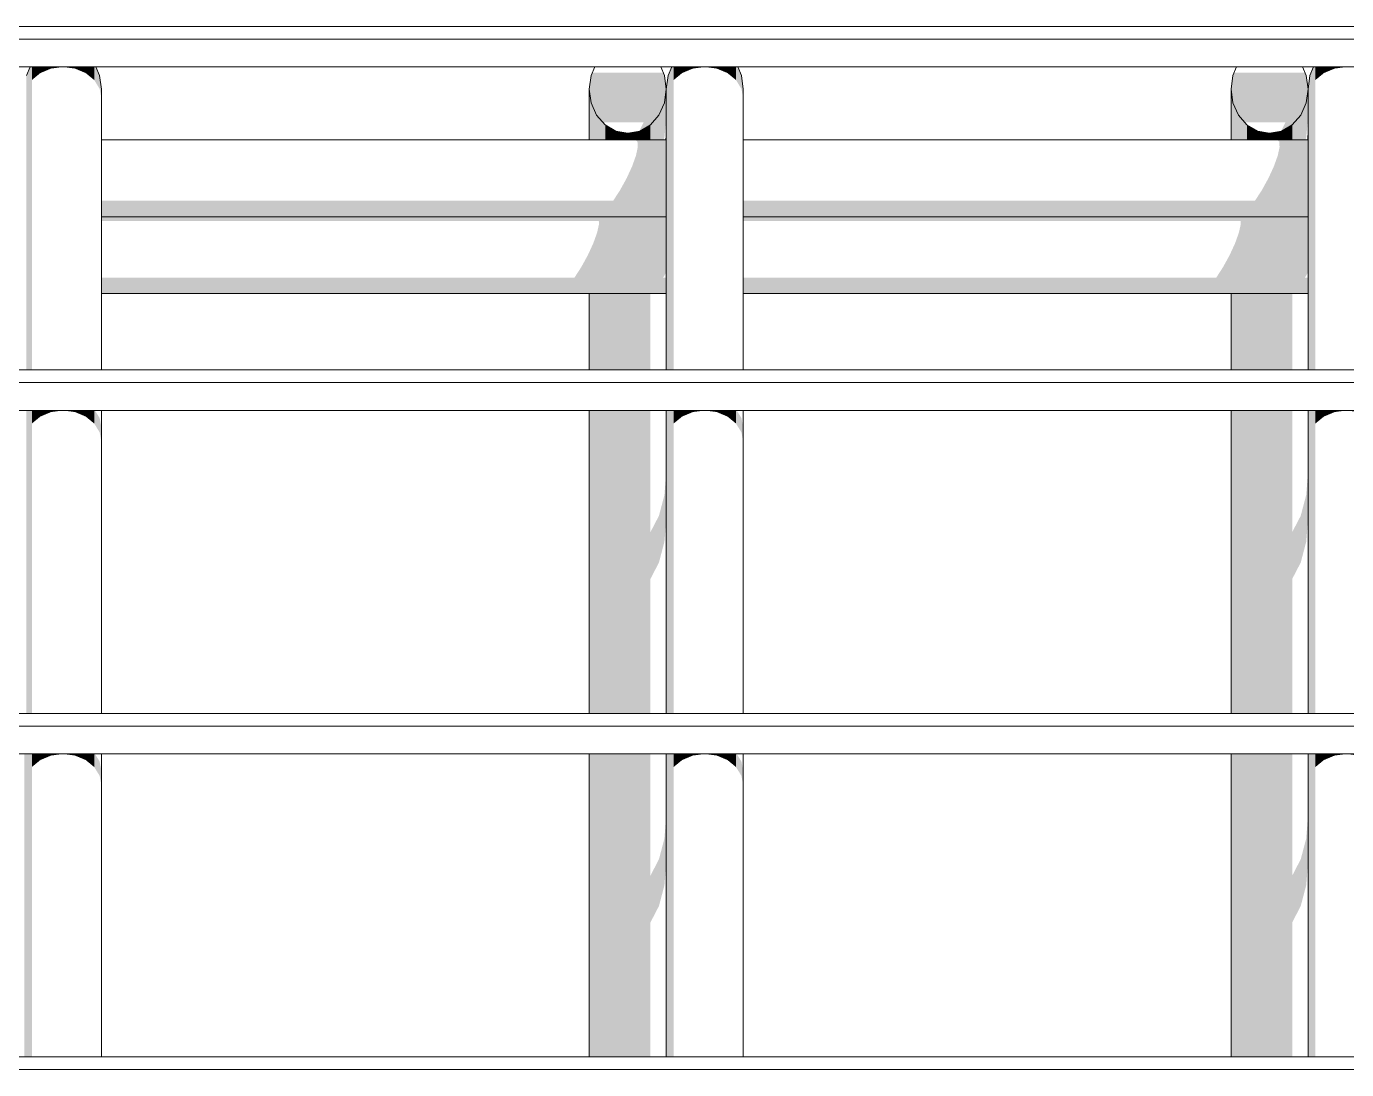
# Model space of a CAD drawing. Header units: millimetres. Extents: x -71878 to 121433, y -67383 to 83273.
# Drawn here: x 37733 to 39790, y -33150 to -31524 of the extents above; entities that cross this region are included whole.
import ezdxf

# ---------------------------------------------------------------- set-up
doc = ezdxf.new("R2010")
doc.units = ezdxf.units.MM
doc.header["$MEASUREMENT"] = 0
doc.layers.add('ENTIRADO', color=7, linetype='Continuous')
doc.layers.add('Vigas', color=7, linetype='Continuous')
doc.layers.add('ENTIRADO_Pluma_Nº__21', color=7, linetype='Continuous', lineweight=5)
doc.layers.add('Vigas_Pluma_Nº__21', color=7, linetype='Continuous', lineweight=5)
doc.layers.add('ENTIRADO_Pluma_Nº__3', color=7, linetype='Continuous', lineweight=0, true_color=0x646464)
doc.layers.add('Vigas_Pluma_Nº__3', color=7, linetype='Continuous', lineweight=0, true_color=0x646464)

# ---------------------------------------------------------------- blocks, each defined once
blk = doc.blocks.new('Elem Sección_39_2')
at = {"layer": 'Vigas_Pluma_Nº__3', "linetype": 'Continuous', "lineweight": 0, "true_color": 0x191919}
for points in [[(-34159.9, 9133.4), (-34115, 9133.4), (-34115, 9136.3), (-34163.7, 9136.3)], [(-34159.9, 9133.4), (-34159.4, 9124.8), (-34115, 9124.8), (-34115, 9133.4)], [(-33159.9, 9133.4), (-33115, 9133.4), (-33115, 9136.3), (-33163.7, 9136.3)], [(-33159.4, 9124.8), (-33115, 9124.8), (-33115, 9133.4), (-33159.9, 9133.4)], [(-34159.4, 9124.8), (-34162.2, 9111.6), (-34115, 9111.6), (-34115, 9124.8)], [(-33159.4, 9124.8), (-33162.2, 9111.6), (-33115, 9111.6), (-33115, 9124.8)], [(-34176.7, 9076.3), (-34115, 9076.3), (-34115, 9094.8), (-34168.2, 9094.8)], [(-34168.2, 9094.8), (-34115, 9094.8), (-34115, 9111.6), (-34162.2, 9111.6)], [(-33176.7, 9076.3), (-33115, 9076.3), (-33115, 9094.8), (-33168.2, 9094.8)], [(-33162.2, 9111.6), (-33168.2, 9094.8), (-33115, 9094.8), (-33115, 9111.6)], [(-34176.7, 9076.3), (-34186.9, 9057.8), (-34115, 9057.8), (-34115, 9076.3)], [(-33186.9, 9057.8), (-33115, 9057.8), (-33115, 9076.3), (-33176.7, 9076.3)], [(-34186.9, 9057.8), (-34197.8, 9041), (-34115, 9041), (-34115, 9057.8)], [(-33186.9, 9057.8), (-33197.8, 9041), (-33115, 9041), (-33115, 9057.8)], [(-34995, 9027.8), (-34115, 9027.8), (-34115, 9041), (-34995, 9041)], [(-33995, 9027.8), (-33115, 9027.8), (-33115, 9041), (-33995, 9041)], [(-34995, 9019.2), (-34115, 9019.2), (-34115, 9027.8), (-34995, 9027.8)], [(-34995, 9016.3), (-34115, 9016.3), (-34115, 9019.2), (-34995, 9019.2)], [(-33995, 9019.2), (-33115, 9019.2), (-33115, 9027.8), (-33995, 9027.8)], [(-33115, 9019.2), (-33995, 9019.2), (-33995, 9016.3), (-33115, 9016.3)]]:
    blk.add_hatch(color=250, dxfattribs=at).paths.add_polyline_path(points)
at = {"layer": 'Vigas_Pluma_Nº__21', "linetype": 'Continuous'}
for p, q in [((-34115, 9136.3), (-34995, 9136.3)), ((-33115, 9136.3), (-33995, 9136.3))]:
    blk.add_line(p, q, dxfattribs=at)
blk = doc.blocks.new('Elem Sección_141_2')
at = {"layer": 'Vigas_Pluma_Nº__3', "linetype": 'Continuous', "lineweight": 0, "true_color": 0x191919}
for points in [[(-33112, 9236.6), (-33115, 9215.3), (-33115, 8777.5), (-33112, 8777.5)], [(-33112, 9236.6), (-33112, 8777.5), (-33103.5, 8777.5), (-33103.5, 9249.6), (-33106.3, 9249.6)], [(-33103.5, 9249.6), (-33103.5, 9229.3), (-33090.2, 9240.2), (-33090.2, 9249.6)], [(-33090.2, 9240.2), (-33073.5, 9247.2), (-33073.5, 9249.6), (-33090.2, 9249.6)], [(-33073.5, 9247.2), (-33055, 9249.6), (-33073.5, 9249.6)], [(-33112, 8714.2), (-33115, 8714.2), (-33115, 8242.1), (-33112, 8242.1)], [(-33112, 8714.2), (-33112, 8242.1), (-33103.5, 8242.1), (-33103.5, 8714.2)], [(-33103.5, 8693.9), (-33090.2, 8704.8), (-33090.2, 8714.2), (-33103.5, 8714.2)], [(-33090.2, 8704.8), (-33073.5, 8711.8), (-33073.5, 8714.2), (-33090.2, 8714.2)], [(-33073.5, 8711.8), (-33055, 8714.2), (-33073.5, 8714.2)], [(-33036.4, 8714.2), (-33055, 8714.2), (-33036.4, 8711.8)], [(-33115, 8178.8), (-33115, 7706.7), (-33112, 7706.7), (-33112, 8178.8)], [(-33103.5, 8178.8), (-33112, 8178.8), (-33112, 7706.7), (-33103.5, 7706.7)], [(-33103.5, 8158.5), (-33090.2, 8169.4), (-33090.2, 8178.8), (-33103.5, 8178.8)], [(-33090.2, 8169.4), (-33073.5, 8176.4), (-33073.5, 8178.8), (-33090.2, 8178.8)], [(-33073.5, 8178.8), (-33073.5, 8176.4), (-33055, 8178.8)], [(-33055, 8178.8), (-33036.4, 8176.4), (-33036.4, 8178.8)]]:
    blk.add_hatch(color=250, dxfattribs=at).paths.add_polyline_path(points)
at = {"layer": 'Vigas_Pluma_Nº__21', "linetype": 'Continuous'}
for p, q in [((-33115, 9215.3), (-33112, 9236.6)), ((-33112, 9236.6), (-33106.3, 9249.6)), ((-33115, 8777.5), (-33115, 9215.3)), ((-33115, 8242.1), (-33115, 8714.2)), ((-33115, 7706.7), (-33115, 8178.8))]:
    blk.add_line(p, q, dxfattribs=at)
blk = doc.blocks.new('Elem Sección_142_2')
at = {"layer": 'Vigas_Pluma_Nº__3', "linetype": 'Continuous', "lineweight": 0, "true_color": 0x191919}
for points in [[(-34115, 9215.3), (-34115, 8777.5), (-34112, 8777.5), (-34112, 9236.6)], [(-34112, 9236.6), (-34112, 8777.5), (-34103.5, 8777.5), (-34103.5, 9249.6), (-34106.3, 9249.6)], [(-34103.5, 9229.3), (-34090.2, 9240.2), (-34090.2, 9249.6), (-34103.5, 9249.6)], [(-34090.2, 9240.2), (-34073.5, 9247.2), (-34073.5, 9249.6), (-34090.2, 9249.6)], [(-34073.5, 9247.2), (-34055, 9249.6), (-34073.5, 9249.6)], [(-34055, 9249.6), (-34036.4, 9247.2), (-34036.4, 9249.6)], [(-34036.4, 9247.2), (-34019.7, 9240.2), (-34019.7, 9249.6), (-34036.4, 9249.6)], [(-34019.7, 9240.2), (-34006.4, 9229.3), (-34006.4, 9249.6), (-34019.7, 9249.6)], [(-34006.4, 9249.6), (-34006.4, 9229.3), (-33997.9, 9215.6), (-33997.9, 9236.6), (-33999.8, 9240.9), (-34005.2, 9249.6)], [(-33997.9, 9215.6), (-33995, 9200.4), (-33995, 9215.3), (-33997.9, 9236.6)], [(-34112, 8714.2), (-34115, 8714.2), (-34115, 8242.1), (-34112, 8242.1)], [(-34112, 8242.1), (-34103.5, 8242.1), (-34103.5, 8714.2), (-34112, 8714.2)], [(-34103.5, 8693.9), (-34090.2, 8704.8), (-34090.2, 8714.2), (-34103.5, 8714.2)], [(-34090.2, 8704.8), (-34073.5, 8711.8), (-34073.5, 8714.2), (-34090.2, 8714.2)], [(-34073.5, 8711.8), (-34055, 8714.2), (-34073.5, 8714.2)], [(-34055, 8714.2), (-34036.4, 8711.8), (-34036.4, 8714.2)], [(-34036.4, 8711.8), (-34019.7, 8704.8), (-34019.7, 8714.2), (-34036.4, 8714.2)], [(-34019.7, 8704.8), (-34006.4, 8693.9), (-34006.4, 8714.2), (-34019.7, 8714.2)], [(-34006.4, 8714.2), (-34006.4, 8693.9), (-33997.9, 8680.2), (-33997.9, 8702.4), (-34005.2, 8714.2)], [(-33997.9, 8680.2), (-33995, 8665), (-33995, 8687.2), (-33997.9, 8702.4)], [(-34112, 8178.8), (-34115, 8178.8), (-34115, 7706.7), (-34112, 7706.7)], [(-34103.5, 8178.8), (-34112, 8178.8), (-34112, 7706.7), (-34103.5, 7706.7)], [(-34103.5, 8158.5), (-34090.2, 8169.4), (-34090.2, 8178.8), (-34103.5, 8178.8)], [(-34090.2, 8169.4), (-34073.5, 8176.4), (-34073.5, 8178.8), (-34090.2, 8178.8)], [(-34073.5, 8178.8), (-34073.5, 8176.4), (-34055, 8178.8)], [(-34055, 8178.8), (-34036.4, 8176.4), (-34036.4, 8178.8)], [(-34036.4, 8176.4), (-34019.7, 8169.4), (-34019.7, 8178.8), (-34036.4, 8178.8)], [(-34019.7, 8169.4), (-34006.4, 8158.5), (-34006.4, 8178.8), (-34019.7, 8178.8)], [(-34006.4, 8178.8), (-34006.4, 8158.5), (-33997.9, 8144.8), (-33997.9, 8167), (-34005.2, 8178.8)], [(-33997.9, 8144.8), (-33995, 8129.6), (-33995, 8151.8), (-33997.9, 8167)]]:
    blk.add_hatch(color=250, dxfattribs=at).paths.add_polyline_path(points)
at = {"layer": 'Vigas_Pluma_Nº__21', "linetype": 'Continuous'}
for p, q in [((-34112, 9236.6), (-34115, 9215.3)), ((-34106.3, 9249.6), (-34112, 9236.6)), ((-33997.9, 9236.6), (-34003.6, 9249.6)), ((-33995, 9215.3), (-33997.9, 9236.6)), ((-34115, 9215.3), (-34115, 8777.5)), ((-33995, 9215.3), (-33995, 8777.5)), ((-34115, 8714.2), (-34115, 8242.1)), ((-33995, 8714.2), (-33995, 8242.1)), ((-34115, 8178.8), (-34115, 7706.7)), ((-33995, 8178.8), (-33995, 7706.7))]:
    blk.add_line(p, q, dxfattribs=at)
blk = doc.blocks.new('Elem Sección_143_2')
at = {"layer": 'Vigas_Pluma_Nº__3', "linetype": 'Continuous', "lineweight": 0, "true_color": 0x191919}
for points in [[(-35112, 8777.5), (-35103.5, 8777.5), (-35103.5, 9249.6), (-35106.3, 9249.6), (-35112, 9236.6)], [(-35103.5, 9229.3), (-35090.2, 9240.2), (-35090.2, 9249.6), (-35103.5, 9249.6)], [(-35090.2, 9240.2), (-35073.5, 9247.2), (-35073.5, 9249.6), (-35090.2, 9249.6)], [(-35073.5, 9247.2), (-35055, 9249.6), (-35073.5, 9249.6)], [(-35036.4, 9249.6), (-35055, 9249.6), (-35036.4, 9247.2)], [(-35036.4, 9247.2), (-35019.7, 9240.2), (-35019.7, 9249.6), (-35036.4, 9249.6)], [(-35019.7, 9240.2), (-35006.4, 9229.3), (-35006.4, 9249.6), (-35019.7, 9249.6)], [(-35006.4, 9249.6), (-35006.4, 9229.3), (-34997.9, 9215.6), (-34997.9, 9236.6), (-34999.8, 9240.9), (-35005.2, 9249.6)], [(-34997.9, 9215.6), (-34995, 9200.4), (-34995, 9215.3), (-34997.9, 9236.6)], [(-35112, 8714.2), (-35112, 8242.1), (-35103.5, 8242.1), (-35103.5, 8714.2)], [(-35103.5, 8714.2), (-35103.5, 8693.9), (-35090.2, 8704.8), (-35090.2, 8714.2)], [(-35090.2, 8704.8), (-35073.5, 8711.8), (-35073.5, 8714.2), (-35090.2, 8714.2)], [(-35073.5, 8711.8), (-35055, 8714.2), (-35073.5, 8714.2)], [(-35055, 8714.2), (-35036.4, 8711.8), (-35036.4, 8714.2)], [(-35036.4, 8711.8), (-35019.7, 8704.8), (-35019.7, 8714.2), (-35036.4, 8714.2)], [(-35019.7, 8704.8), (-35006.4, 8693.9), (-35006.4, 8714.2), (-35019.7, 8714.2)], [(-35006.4, 8714.2), (-35006.4, 8693.9), (-34997.9, 8680.2), (-34997.9, 8702.4), (-35005.2, 8714.2)], [(-34997.9, 8680.2), (-34995, 8665), (-34995, 8687.2), (-34997.9, 8702.4)], [(-35115, 7706.7), (-35112, 7706.7), (-35112, 8178.8), (-35115, 8178.8)], [(-35103.5, 8178.8), (-35112, 8178.8), (-35112, 7706.7), (-35103.5, 7706.7)], [(-35103.5, 8158.5), (-35090.2, 8169.4), (-35090.2, 8178.8), (-35103.5, 8178.8)], [(-35090.2, 8169.4), (-35073.5, 8176.4), (-35073.5, 8178.8), (-35090.2, 8178.8)], [(-35073.5, 8178.8), (-35073.5, 8176.4), (-35055, 8178.8)], [(-35055, 8178.8), (-35036.4, 8176.4), (-35036.4, 8178.8)], [(-35036.4, 8176.4), (-35019.7, 8169.4), (-35019.7, 8178.8), (-35036.4, 8178.8)], [(-35019.7, 8169.4), (-35006.4, 8158.5), (-35006.4, 8178.8), (-35019.7, 8178.8)], [(-35006.4, 8178.8), (-35006.4, 8158.5), (-34997.9, 8144.8), (-34997.9, 8167), (-35005.2, 8178.8)], [(-34997.9, 8144.8), (-34995, 8129.6), (-34995, 8151.8), (-34997.9, 8167)]]:
    blk.add_hatch(color=250, dxfattribs=at).paths.add_polyline_path(points)
at = {"layer": 'Vigas_Pluma_Nº__21', "linetype": 'Continuous'}
for p, q in [((-35112, 9236.6), (-35106.3, 9249.6)), ((-35003.6, 9249.6), (-34997.9, 9236.6)), ((-34997.9, 9236.6), (-34995, 9215.3)), ((-34995, 8777.5), (-34995, 9215.3)), ((-34995, 8242.1), (-34995, 8714.2)), ((-34995, 7706.7), (-34995, 8178.8))]:
    blk.add_line(p, q, dxfattribs=at)
blk = doc.blocks.new('Elem Sección_159_2')
at = {"layer": 'Vigas_Pluma_Nº__3', "linetype": 'Continuous', "lineweight": 0, "true_color": 0x191919}
for points in [[(-33235, 9215.3), (-33232, 9193.9), (-33223.5, 9174.7), (-33213.8, 9163.6), (-33150, 9163.6), (-33157.1, 9149.5), (-33156.4, 9149.6), (-33139.7, 9159.4), (-33126.4, 9174.7), (-33117.9, 9193.9), (-33115, 9215.3), (-33117.9, 9236.6), (-33119.8, 9240.9), (-33230.1, 9240.9), (-33232, 9236.6)], [(-33235, 9215.3), (-33235, 9136.3), (-33232, 9136.3), (-33232, 9193.9)], [(-33115, 9215.3), (-33117.9, 9193.9), (-33117.9, 9140.1), (-33115, 9169.8), (-33115, 9170.8)], [(-33223.5, 9174.7), (-33232, 9193.9), (-33232, 9136.3), (-33223.5, 9136.3)], [(-33210.2, 9159.4), (-33223.5, 9174.7), (-33223.5, 9136.3), (-33210.2, 9136.3)], [(-33126.4, 9174.7), (-33139.7, 9159.4), (-33139.7, 9136.3), (-33126.4, 9136.3)], [(-33117.9, 9193.9), (-33126.4, 9174.7), (-33126.4, 9136.3), (-33119, 9136.3), (-33117.9, 9140.1)], [(-33210.2, 9159.4), (-33210.2, 9136.3), (-33193.5, 9136.3), (-33193.5, 9149.6)], [(-33156.4, 9136.3), (-33139.7, 9136.3), (-33139.7, 9159.4), (-33156.4, 9149.6)], [(-33175, 9146.2), (-33193.5, 9149.6), (-33193.5, 9136.3), (-33175, 9136.3)], [(-33156.4, 9149.6), (-33175, 9146.2), (-33175, 9136.3), (-33156.4, 9136.3)], [(-33115, 9136.3), (-33115, 9153.6), (-33116.4, 9136.3)], [(-33235, 8777.5), (-33232, 8777.5), (-33232, 8896.3), (-33235, 8896.3)], [(-33232, 8777.5), (-33223.5, 8777.5), (-33223.5, 8896.3), (-33232, 8896.3)], [(-33223.5, 8777.5), (-33210.2, 8777.5), (-33210.2, 8896.3), (-33223.5, 8896.3)], [(-33210.2, 8777.5), (-33193.5, 8777.5), (-33193.5, 8896.3), (-33210.2, 8896.3)], [(-33193.5, 8896.3), (-33193.5, 8777.5), (-33175, 8777.5), (-33175, 8896.3)], [(-33175, 8777.5), (-33156.4, 8777.5), (-33156.4, 8896.3), (-33175, 8896.3)], [(-33156.4, 8777.5), (-33139.7, 8777.5), (-33139.7, 8896.3), (-33156.4, 8896.3)], [(-33235, 8242.1), (-33232, 8242.1), (-33232, 8714.2), (-33235, 8714.2)], [(-33232, 8714.2), (-33232, 8242.1), (-33223.5, 8242.1), (-33223.5, 8714.2)], [(-33210.2, 8714.2), (-33223.5, 8714.2), (-33223.5, 8242.1), (-33210.2, 8242.1)], [(-33193.5, 8714.2), (-33210.2, 8714.2), (-33210.2, 8242.1), (-33193.5, 8242.1)], [(-33193.5, 8714.2), (-33193.5, 8242.1), (-33175, 8242.1), (-33175, 8714.2)], [(-33175, 8714.2), (-33175, 8242.1), (-33156.4, 8242.1), (-33156.4, 8714.2)], [(-33139.7, 8714.2), (-33156.4, 8714.2), (-33156.4, 8242.1), (-33139.7, 8242.1)], [(-33115, 8618.2), (-33117.9, 8582.4), (-33117.9, 8509.5), (-33115, 8545.3)], [(-33117.9, 8582.4), (-33126.4, 8550.1), (-33126.4, 8477.2), (-33117.9, 8509.5)], [(-33126.4, 8550.1), (-33139.7, 8524.5), (-33139.7, 8451.6), (-33126.4, 8477.2)], [(-33235, 8178.8), (-33235, 7706.7), (-33232, 7706.7), (-33232, 8178.8)], [(-33232, 8178.8), (-33232, 7706.7), (-33223.5, 7706.7), (-33223.5, 8178.8)], [(-33223.5, 8178.8), (-33223.5, 7706.7), (-33210.2, 7706.7), (-33210.2, 8178.8)], [(-33193.5, 8178.8), (-33210.2, 8178.8), (-33210.2, 7706.7), (-33193.5, 7706.7)], [(-33193.5, 8178.8), (-33193.5, 7706.7), (-33175, 7706.7), (-33175, 8178.8)], [(-33175, 8178.8), (-33175, 7706.7), (-33156.4, 7706.7), (-33156.4, 8178.8)], [(-33139.7, 8178.8), (-33156.4, 8178.8), (-33156.4, 7706.7), (-33139.7, 7706.7)], [(-33115, 8082.8), (-33117.9, 8047), (-33117.9, 7974.1), (-33115, 8009.9)], [(-33117.9, 8047), (-33126.4, 8014.7), (-33126.4, 7941.8), (-33117.9, 7974.1)], [(-33126.4, 8014.7), (-33139.7, 7989.1), (-33139.7, 7916.2), (-33126.4, 7941.8)]]:
    blk.add_hatch(color=250, dxfattribs=at).paths.add_polyline_path(points)
at = {"layer": 'Vigas_Pluma_Nº__21', "linetype": 'Continuous'}
for p, q in [((-33232, 9236.6), (-33235, 9215.3)), ((-33226.3, 9249.6), (-33232, 9236.6)), ((-33117.9, 9236.6), (-33123.6, 9249.6)), ((-33115, 9215.3), (-33117.9, 9236.6)), ((-33235, 9215.3), (-33232, 9193.9)), ((-33235, 9136.3), (-33235, 9215.3)), ((-33117.9, 9193.9), (-33115, 9215.3)), ((-33232, 9193.9), (-33223.5, 9174.7)), ((-33223.5, 9174.7), (-33210.2, 9159.4)), ((-33139.7, 9159.4), (-33126.4, 9174.7)), ((-33126.4, 9174.7), (-33117.9, 9193.9)), ((-33210.2, 9159.4), (-33193.5, 9149.6)), ((-33156.4, 9149.6), (-33139.7, 9159.4)), ((-33193.5, 9149.6), (-33175, 9146.2)), ((-33175, 9146.2), (-33156.4, 9149.6)), ((-33235, 8777.5), (-33235, 8896.3)), ((-33235, 8242.1), (-33235, 8714.2)), ((-33235, 7706.7), (-33235, 8178.8))]:
    blk.add_line(p, q, dxfattribs=at)
blk = doc.blocks.new('Elem Sección_160_2')
at = {"layer": 'Vigas_Pluma_Nº__3', "linetype": 'Continuous', "lineweight": 0, "true_color": 0x191919}
for points in [[(-34235, 9215.3), (-34232, 9193.9), (-34223.5, 9174.7), (-34213.8, 9163.6), (-34150, 9163.6), (-34157.1, 9149.5), (-34156.4, 9149.6), (-34139.7, 9159.4), (-34126.4, 9174.7), (-34117.9, 9193.9), (-34115, 9215.3), (-34117.9, 9236.6), (-34119.8, 9240.9), (-34230.1, 9240.9), (-34232, 9236.6)], [(-34232, 9193.9), (-34235, 9215.3), (-34235, 9136.3), (-34232, 9136.3)], [(-34117.9, 9193.9), (-34117.9, 9140.1), (-34115, 9169.8), (-34115, 9170.8), (-34115, 9215.3)], [(-34232, 9136.3), (-34223.5, 9136.3), (-34223.5, 9174.7), (-34232, 9193.9)], [(-34223.5, 9174.7), (-34223.5, 9136.3), (-34210.2, 9136.3), (-34210.2, 9159.4)], [(-34126.4, 9174.7), (-34139.7, 9159.4), (-34139.7, 9136.3), (-34126.4, 9136.3)], [(-34117.9, 9193.9), (-34126.4, 9174.7), (-34126.4, 9136.3), (-34119, 9136.3), (-34117.9, 9140.1)], [(-34210.2, 9159.4), (-34210.2, 9136.3), (-34193.5, 9136.3), (-34193.5, 9149.6)], [(-34139.7, 9159.4), (-34156.4, 9149.6), (-34156.4, 9136.3), (-34139.7, 9136.3)], [(-34175, 9146.2), (-34193.5, 9149.6), (-34193.5, 9136.3), (-34175, 9136.3)], [(-34156.4, 9149.6), (-34175, 9146.2), (-34175, 9136.3), (-34156.4, 9136.3)], [(-34115, 9136.3), (-34115, 9153.6), (-34116.4, 9136.3)], [(-34232, 8896.3), (-34235, 8896.3), (-34235, 8777.5), (-34232, 8777.5)], [(-34232, 8777.5), (-34223.5, 8777.5), (-34223.5, 8896.3), (-34232, 8896.3)], [(-34223.5, 8777.5), (-34210.2, 8777.5), (-34210.2, 8896.3), (-34223.5, 8896.3)], [(-34210.2, 8777.5), (-34193.5, 8777.5), (-34193.5, 8896.3), (-34210.2, 8896.3)], [(-34193.5, 8777.5), (-34175, 8777.5), (-34175, 8896.3), (-34193.5, 8896.3)], [(-34175, 8777.5), (-34156.4, 8777.5), (-34156.4, 8896.3), (-34175, 8896.3)], [(-34139.7, 8896.3), (-34156.4, 8896.3), (-34156.4, 8777.5), (-34139.7, 8777.5)], [(-34232, 8714.2), (-34235, 8714.2), (-34235, 8242.1), (-34232, 8242.1)], [(-34223.5, 8714.2), (-34232, 8714.2), (-34232, 8242.1), (-34223.5, 8242.1)], [(-34210.2, 8714.2), (-34223.5, 8714.2), (-34223.5, 8242.1), (-34210.2, 8242.1)], [(-34193.5, 8714.2), (-34210.2, 8714.2), (-34210.2, 8242.1), (-34193.5, 8242.1)], [(-34175, 8714.2), (-34193.5, 8714.2), (-34193.5, 8242.1), (-34175, 8242.1)], [(-34156.4, 8714.2), (-34175, 8714.2), (-34175, 8242.1), (-34156.4, 8242.1)], [(-34139.7, 8714.2), (-34156.4, 8714.2), (-34156.4, 8242.1), (-34139.7, 8242.1)], [(-34115, 8618.2), (-34117.9, 8582.4), (-34117.9, 8509.5), (-34115, 8545.3)], [(-34117.9, 8582.4), (-34126.4, 8550.1), (-34126.4, 8477.2), (-34117.9, 8509.5)], [(-34126.4, 8550.1), (-34139.7, 8524.5), (-34139.7, 8451.6), (-34126.4, 8477.2)], [(-34235, 8178.8), (-34235, 7706.7), (-34232, 7706.7), (-34232, 8178.8)], [(-34232, 8178.8), (-34232, 7706.7), (-34223.5, 7706.7), (-34223.5, 8178.8)], [(-34223.5, 8178.8), (-34223.5, 7706.7), (-34210.2, 7706.7), (-34210.2, 8178.8)], [(-34210.2, 8178.8), (-34210.2, 7706.7), (-34193.5, 7706.7), (-34193.5, 8178.8)], [(-34193.5, 8178.8), (-34193.5, 7706.7), (-34175, 7706.7), (-34175, 8178.8)], [(-34175, 8178.8), (-34175, 7706.7), (-34156.4, 7706.7), (-34156.4, 8178.8)], [(-34156.4, 8178.8), (-34156.4, 7706.7), (-34139.7, 7706.7), (-34139.7, 8178.8)], [(-34115, 8082.8), (-34117.9, 8047), (-34117.9, 7974.1), (-34115, 8009.9)], [(-34117.9, 7974.1), (-34117.9, 8047), (-34126.4, 8014.7), (-34126.4, 7941.8)], [(-34126.4, 8014.7), (-34139.7, 7989.1), (-34139.7, 7916.2), (-34126.4, 7941.8)]]:
    blk.add_hatch(color=250, dxfattribs=at).paths.add_polyline_path(points)
at = {"layer": 'Vigas_Pluma_Nº__21', "linetype": 'Continuous'}
for p, q in [((-34232, 9236.6), (-34235, 9215.3)), ((-34226.3, 9249.6), (-34232, 9236.6)), ((-34117.9, 9236.6), (-34123.6, 9249.6)), ((-34115, 9215.3), (-34117.9, 9236.6)), ((-34235, 9215.3), (-34232, 9193.9)), ((-34235, 9136.3), (-34235, 9215.3)), ((-34117.9, 9193.9), (-34115, 9215.3)), ((-34232, 9193.9), (-34223.5, 9174.7)), ((-34223.5, 9174.7), (-34210.2, 9159.4)), ((-34139.7, 9159.4), (-34126.4, 9174.7)), ((-34126.4, 9174.7), (-34117.9, 9193.9)), ((-34210.2, 9159.4), (-34193.5, 9149.6)), ((-34156.4, 9149.6), (-34139.7, 9159.4)), ((-34193.5, 9149.6), (-34175, 9146.2)), ((-34175, 9146.2), (-34156.4, 9149.6)), ((-34235, 8777.5), (-34235, 8896.3)), ((-34235, 8242.1), (-34235, 8714.2)), ((-34235, 7706.7), (-34235, 8178.8))]:
    blk.add_line(p, q, dxfattribs=at)
blk = doc.blocks.new('Elem Sección_177_2')
at = {"layer": 'Vigas_Pluma_Nº__3', "linetype": 'Continuous', "lineweight": 0, "true_color": 0x191919}
for points in [[(-34995, 9016.3), (-34995, 9013.4), (-34115, 9013.4), (-34115, 9016.3)], [(-34995, 9013.4), (-34995, 9009.5), (-34220.1, 9009.5), (-34219.8, 9004.8), (-34115, 9004.8), (-34115, 9013.4)], [(-33995, 9013.4), (-33115, 9013.4), (-33115, 9016.3), (-33995, 9016.3)], [(-33995, 9009.5), (-33220.1, 9009.5), (-33219.8, 9004.8), (-33115, 9004.8), (-33115, 9013.4), (-33995, 9013.4)], [(-34222.7, 8991.6), (-34228.7, 8974.8), (-34115, 8974.8), (-34115, 8991.6)], [(-34222.7, 8991.6), (-34115, 8991.6), (-34115, 9004.8), (-34219.8, 9004.8)], [(-33228.7, 8974.8), (-33115, 8974.8), (-33115, 8991.6), (-33222.7, 8991.6)], [(-33219.8, 9004.8), (-33222.7, 8991.6), (-33115, 8991.6), (-33115, 9004.8)], [(-34237.2, 8956.3), (-34115, 8956.3), (-34115, 8974.8), (-34228.7, 8974.8)], [(-33237.2, 8956.3), (-33115, 8956.3), (-33115, 8974.8), (-33228.7, 8974.8)], [(-34237.2, 8956.3), (-34247.4, 8937.8), (-34115, 8937.8), (-34115, 8956.3)], [(-33247.4, 8937.8), (-33115, 8937.8), (-33115, 8956.3), (-33237.2, 8956.3)], [(-34247.4, 8937.8), (-34258.2, 8921), (-34120.2, 8921), (-34115, 8929.2), (-34115, 8937.8)], [(-33247.4, 8937.8), (-33258.2, 8921), (-33120.2, 8921), (-33115, 8929.2), (-33115, 8937.8)], [(-34115, 8921), (-34995, 8921), (-34995, 8907.8), (-34115, 8907.8)], [(-34115, 8907.8), (-34995, 8907.8), (-34995, 8899.2), (-34115, 8899.2)], [(-33995, 8921), (-33995, 8907.8), (-33115, 8907.8), (-33115, 8921)], [(-33995, 8899.2), (-33115, 8899.2), (-33115, 8907.8), (-33995, 8907.8)], [(-34995, 8896.3), (-34115, 8896.3), (-34115, 8899.2), (-34995, 8899.2)], [(-33115, 8899.2), (-33995, 8899.2), (-33995, 8896.3), (-33115, 8896.3)]]:
    blk.add_hatch(color=250, dxfattribs=at).paths.add_polyline_path(points)
at = {"layer": 'Vigas_Pluma_Nº__21', "linetype": 'Continuous'}
for p, q in [((-34995, 9016.3), (-34115, 9016.3)), ((-33995, 9016.3), (-33115, 9016.3)), ((-34995, 8896.3), (-34115, 8896.3)), ((-33995, 8896.3), (-33115, 8896.3))]:
    blk.add_line(p, q, dxfattribs=at)
blk = doc.blocks.new('Elem Sección_189_2')
at = {"layer": 'ENTIRADO_Pluma_Nº__21', "linetype": 'Continuous'}
for p, q in [((-23164.2, 9312.9), (-41485.8, 9312.9)), ((-23164.2, 9293.1), (-41485.8, 9293.1)), ((-23164.2, 9249.6), (-41485.8, 9249.6))]:
    blk.add_line(p, q, dxfattribs=at)
blk = doc.blocks.new('Elem Sección_191_2')
at = {"layer": 'ENTIRADO_Pluma_Nº__21', "linetype": 'Continuous'}
for p, q in [((-23376, 8777.5), (-41273.9, 8777.5)), ((-23376, 8757.6), (-41273.9, 8757.6)), ((-23376, 8714.2), (-41273.9, 8714.2))]:
    blk.add_line(p, q, dxfattribs=at)
blk = doc.blocks.new('Elem Sección_192_2')
at = {"layer": 'ENTIRADO_Pluma_Nº__21', "linetype": 'Continuous'}
for p, q in [((-23587.9, 8242.1), (-41062, 8242.1)), ((-23587.9, 8222.2), (-41062, 8222.2)), ((-23587.9, 8178.8), (-41062, 8178.8))]:
    blk.add_line(p, q, dxfattribs=at)
blk = doc.blocks.new('Elem Sección_193_2')
at = {"layer": 'ENTIRADO_Pluma_Nº__21', "linetype": 'Continuous'}
for p, q in [((-23799.8, 7706.7), (-40850.1, 7706.7)), ((-23799.8, 7686.8), (-40850.1, 7686.8))]:
    blk.add_line(p, q, dxfattribs=at)
blk = doc.blocks.new('Elem Sección_198_2')
at = {"layer": 'ENTIRADO_Pluma_Nº__3', "linetype": 'Continuous', "lineweight": 0, "true_color": 0x191919}
for points in [[(-34995, 8714.2), (-34235, 8714.2), (-34235, 8714.2), (-34995, 8714.2)], [(-33995, 8714.2), (-33995, 8714.2), (-33235, 8714.2), (-33235, 8714.2)]]:
    blk.add_hatch(color=250, dxfattribs=at).paths.add_polyline_path(points)
at = {"layer": 'ENTIRADO_Pluma_Nº__21', "linetype": 'Continuous'}
for p, q in [((-34235, 8714.2), (-34995, 8714.2)), ((-33235, 8714.2), (-33995, 8714.2))]:
    blk.add_line(p, q, dxfattribs=at)
blk = doc.blocks.new('Elem Sección_199_2')
at = {"layer": 'ENTIRADO_Pluma_Nº__3', "linetype": 'Continuous', "lineweight": 0, "true_color": 0x191919}
for points in [[(-34995, 8178.8), (-34995, 8178.8), (-34235, 8178.8), (-34235, 8178.8)], [(-33995, 8178.8), (-33235, 8178.8), (-33235, 8178.8), (-33995, 8178.8)]]:
    blk.add_hatch(color=250, dxfattribs=at).paths.add_polyline_path(points)
at = {"layer": 'ENTIRADO_Pluma_Nº__21', "linetype": 'Continuous'}
for p, q in [((-34235, 8178.8), (-34995, 8178.8)), ((-33235, 8178.8), (-33995, 8178.8))]:
    blk.add_line(p, q, dxfattribs=at)

msp = doc.modelspace()

# ---------------------------------------------------------------- block references
at = {"layer": 'ENTIRADO', "lineweight": 0}
for name in ['Elem Sección_189_2', 'Elem Sección_191_2', 'Elem Sección_198_2', 'Elem Sección_192_2', 'Elem Sección_199_2', 'Elem Sección_193_2']:
    msp.add_blockref(name, (72845.285, -40836.883), dxfattribs=at)
at = {"layer": 'Vigas', "lineweight": 0}
for name in ['Elem Sección_143_2', 'Elem Sección_160_2', 'Elem Sección_142_2', 'Elem Sección_159_2', 'Elem Sección_141_2', 'Elem Sección_39_2', 'Elem Sección_177_2']:
    msp.add_blockref(name, (72845.285, -40836.883), dxfattribs=at)

doc.saveas('drawing.dxf')
